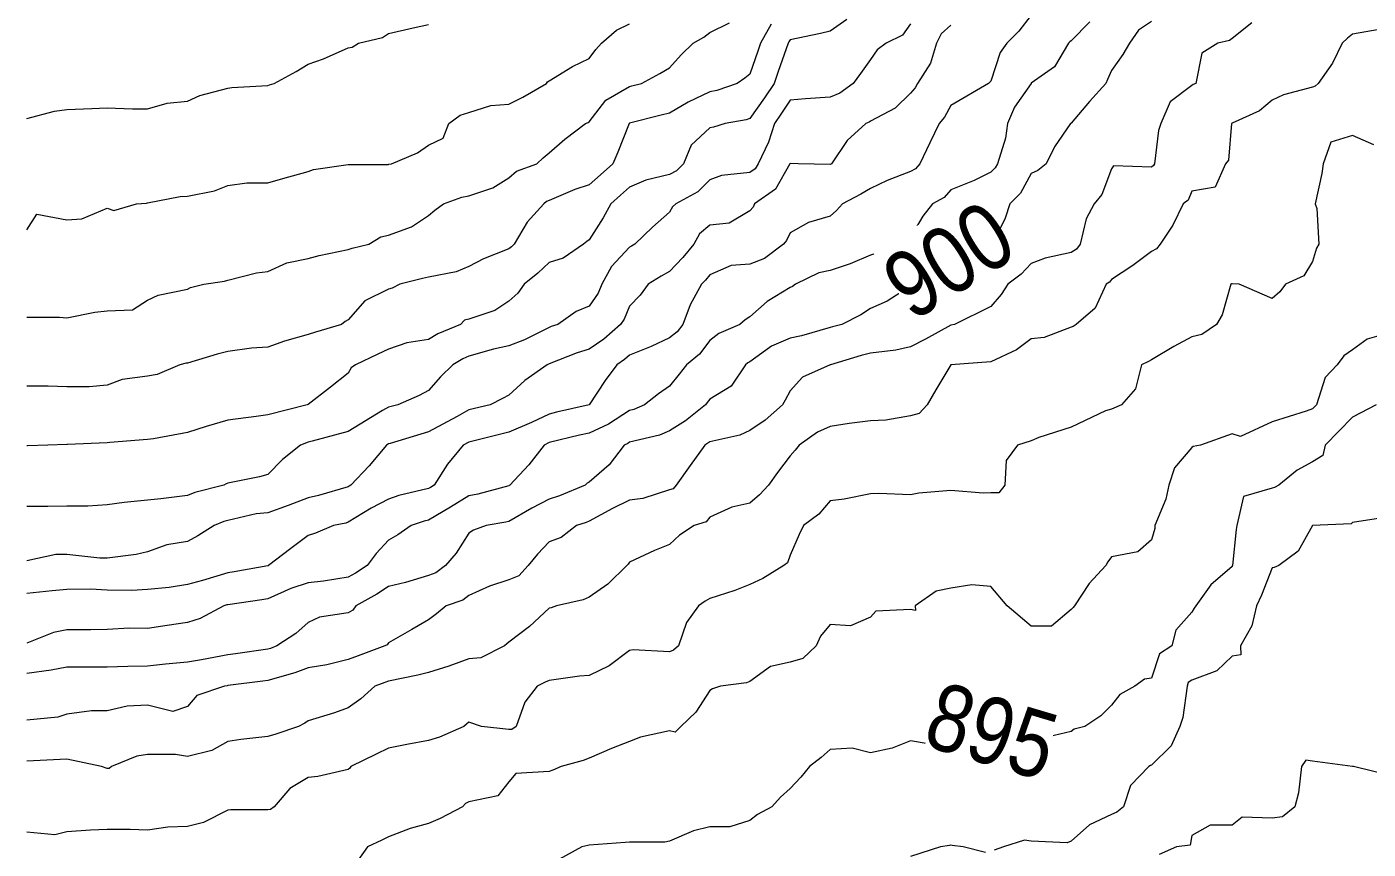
# Model space of a CAD drawing. Extents: x 537850 to 541798, y 6045627 to 6050132.
# Drawn here: x 539729.3 to 539829.5, y 6046862.9 to 6046924.2 of the extents above; entities that cross this region are included whole.
import ezdxf

# ---------------------------------------------------------------- set-up
doc = ezdxf.new("R2010")
doc.units = 0
doc.header["$LTSCALE"] = 5
doc.linetypes.add('DASHED2', pattern=[9.525, 6.35, -3.175])
doc.layers.add('Contour_Line_Intermediate', color=7, linetype='DASHED2', true_color=0xd9d9d9)
doc.layers.add('Contour_Line_Major', color=7, linetype='Continuous', true_color=0x6b6b6b)
doc.styles.get("Standard").update_dxf_attribs({"font": 'ARIALN.TTF'})

msp = doc.modelspace()

# ---------------------------------------------------------------- linework, layer by layer
at = {"layer": 'Contour_Line_Intermediate', "linetype": 'Continuous', "lineweight": 13, "flags": 128}
for points, elevation in [([(539804.335, 6046925.125), (539803.425, 6046923.935), (539802.521, 6046923.026), (539802.029, 6046922.331), (539801.335, 6046920.195), (539801.141, 6046920.026), (539798.335, 6046918.373), (539797.866, 6046917.495), (539797.478, 6046917.026), (539796.781, 6046915.58), (539796.033, 6046914.026), (539795.706, 6046913.655), (539795.335, 6046913.443), (539793.584, 6046912.777), (539792.335, 6046912.178), (539791.615, 6046911.746), (539790.248, 6046911.026), (539789.812, 6046910.549), (539789.335, 6046910.114), (539787.72, 6046909.642), (539786.335, 6046908.861), (539786.071, 6046908.291), (539785.84, 6046908.026), (539784.419, 6046906.943), (539783.336, 6046906.542), (539781.924, 6046906.438), (539780.336, 6046905.723), (539780.021, 6046905.341), (539779.724, 6046905.026), (539778.876, 6046903.486), (539778.317, 6046902.027), (539777.892, 6046901.47), (539777.336, 6046901.025), (539775.967, 6046900.396), (539774.336, 6046899.737), (539773.96, 6046899.402), (539773.397, 6046899.027), (539772.522, 6046897.841), (539771.336, 6046896.027), (539768.886, 6046895.477), (539768.336, 6046895.344), (539767.014, 6046894.704), (539765.336, 6046893.989), (539762.633, 6046893.323), (539762.337, 6046893.252), (539761.933, 6046893.027), (539760.757, 6046891.607), (539759.744, 6046890.027), (539759.494, 6046889.87), (539759.337, 6046889.779), (539757.108, 6046889.256), (539756.337, 6046888.994), (539755.059, 6046888.305), (539753.337, 6046887.262), (539753.157, 6046887.208), (539752.234, 6046887.027), (539750.906, 6046886.458), (539750.337, 6046886.269), (539749.062, 6046885.303), (539747.378, 6046884.028), (539747.348, 6046884.017), (539747.337, 6046884.012), (539744.809, 6046883.556), (539744.337, 6046883.489), (539742.446, 6046882.919), (539741.338, 6046882.607), (539739.972, 6046882.393), (539738.338, 6046882.249), (539737.184, 6046882.181), (539735.338, 6046882.206), (539734.091, 6046882.275), (539732.338, 6046882.249), (539731.22, 6046882.146), (539729.338, 6046881.942)], 901.957), ([(539808.728, 6046924.632), (539807.334, 6046923.2), (539807.233, 6046923.127), (539807.118, 6046923.026), (539806.089, 6046921.271), (539804.335, 6046920.037), (539804.33, 6046920.03), (539804.329, 6046920.026), (539803.101, 6046918.259), (539802.58, 6046917.026), (539802.414, 6046915.947), (539801.818, 6046914.026), (539801.649, 6046913.712), (539801.335, 6046913.399), (539800.076, 6046912.767), (539798.335, 6046912.078), (539797.843, 6046911.518), (539796.981, 6046911.026), (539796.238, 6046910.123), (539795.335, 6046908.557), (539795.091, 6046908.27), (539794.771, 6046908.026), (539792.964, 6046907.398), (539792.335, 6046907.214), (539790.813, 6046906.548), (539789.335, 6046906.065), (539788.474, 6046905.888), (539786.728, 6046905.026), (539786.503, 6046904.859), (539786.335, 6046904.78), (539784.62, 6046903.742), (539783.336, 6046902.597), (539782.988, 6046902.374), (539782.574, 6046902.027), (539781.017, 6046901.345), (539780.336, 6046900.821), (539779.558, 6046899.804), (539778.587, 6046899.027), (539778.041, 6046898.322), (539777.336, 6046897.412), (539776.51, 6046896.853), (539775.469, 6046896.027), (539774.67, 6046895.693), (539774.336, 6046895.614), (539772.772, 6046894.591), (539771.336, 6046893.923), (539770.605, 6046893.759), (539768.336, 6046893.21), (539767.958, 6046893.027), (539766.822, 6046891.542), (539765.405, 6046890.027), (539765.361, 6046890.003), (539765.336, 6046889.989), (539763.015, 6046889.349), (539762.337, 6046889.238), (539760.981, 6046888.383), (539759.337, 6046887.432), (539759.009, 6046887.355), (539758.046, 6046887.027), (539757.049, 6046886.315), (539756.337, 6046885.925), (539755.435, 6046884.93), (539754.755, 6046884.028), (539753.891, 6046883.473), (539753.337, 6046883.163), (539751.503, 6046882.862), (539750.337, 6046882.754), (539749.058, 6046882.307), (539747.337, 6046881.554), (539746.892, 6046881.473), (539744.337, 6046881.108), (539744.276, 6046881.09), (539744.055, 6046881.028), (539742.275, 6046880.091), (539741.338, 6046879.78), (539739.818, 6046879.547), (539738.338, 6046879.328), (539737.004, 6046879.362), (539735.338, 6046879.27), (539734.129, 6046879.237), (539732.338, 6046879.237), (539731.326, 6046879.04), (539729.338, 6046878.236)], 900.957), ([(539729.338, 6046902.583), (539731.786, 6046902.579), (539732.338, 6046902.535), (539734.411, 6046902.954), (539735.338, 6046903.039), (539737.239, 6046903.126), (539738.338, 6046903.842), (539739.156, 6046904.209), (539741.338, 6046904.658), (539741.568, 6046904.797), (539742.56, 6046905.026), (539744.104, 6046905.26), (539744.337, 6046905.344), (539746.484, 6046905.88), (539747.337, 6046905.99), (539748.743, 6046906.621), (539750.337, 6046906.961), (539751.176, 6046907.187), (539753.337, 6046907.631), (539753.634, 6046907.729), (539754.886, 6046908.026), (539755.78, 6046908.583), (539756.337, 6046908.683), (539758.055, 6046909.308), (539759.337, 6046910.163), (539759.794, 6046910.569), (539760.447, 6046911.026), (539761.822, 6046911.54), (539762.337, 6046911.635), (539764.138, 6046912.225), (539765.336, 6046912.972), (539765.9, 6046913.463), (539767.418, 6046914.026), (539767.901, 6046914.461), (539768.336, 6046914.852), (539769.511, 6046915.851), (539771.053, 6046917.026), (539771.246, 6046917.116), (539771.336, 6046917.148), (539772.582, 6046918.78), (539774.336, 6046919.792), (539774.522, 6046919.839), (539775.249, 6046920.026), (539776.605, 6046920.756), (539777.336, 6046921.195), (539778.201, 6046922.161), (539779.102, 6046923.026), (539779.897, 6046923.464), (539780.336, 6046923.825), (539781.803, 6046924.558)], 906.956), ([(539820.819, 6046924.54), (539819.334, 6046923.381), (539819.138, 6046923.222), (539818.269, 6046923.026), (539817.087, 6046922.273), (539816.637, 6046920.026), (539816.422, 6046919.938), (539816.334, 6046919.862), (539814.719, 6046918.641), (539814.018, 6046917.026), (539813.839, 6046916.521), (539813.535, 6046914.026), (539813.476, 6046913.884), (539813.334, 6046913.777), (539810.494, 6046913.866), (539810.334, 6046913.656), (539809.617, 6046911.743), (539809.031, 6046911.026), (539808.439, 6046909.921), (539808.006, 6046908.026), (539807.72, 6046907.641), (539807.334, 6046907.391), (539805.39, 6046906.971), (539804.335, 6046906.587), (539803.585, 6046905.776), (539802.598, 6046905.026), (539802.091, 6046904.27), (539801.335, 6046903.361), (539798.607, 6046902.027), (539798.335, 6046901.968), (539796.438, 6046900.924), (539795.335, 6046900.35), (539794.243, 6046900.119), (539792.335, 6046899.88), (539791.652, 6046899.71), (539789.348, 6046899.027), (539789.342, 6046899.02), (539789.335, 6046899.019), (539787.266, 6046898.096), (539786.335, 6046897.082), (539785.977, 6046896.385), (539785.76, 6046896.027), (539784.465, 6046894.897), (539783.336, 6046894.114), (539782.589, 6046893.774), (539780.336, 6046893.277), (539780.197, 6046893.165), (539779.977, 6046893.027), (539778.871, 6046891.492), (539777.815, 6046890.027), (539777.609, 6046889.754), (539777.336, 6046889.674), (539775.33, 6046889.034), (539774.336, 6046888.907), (539773.078, 6046888.286), (539771.336, 6046887.349), (539771.108, 6046887.255), (539770.382, 6046887.027), (539769.235, 6046886.129), (539768.336, 6046885.8), (539767.479, 6046884.885), (539766.772, 6046884.028), (539766.088, 6046883.276), (539765.336, 6046882.966), (539763.877, 6046882.487), (539762.337, 6046881.785), (539761.907, 6046881.458), (539760.662, 6046881.028), (539759.933, 6046880.431), (539759.337, 6046879.988), (539758.094, 6046879.27), (539756.337, 6046878.255), (539756.243, 6046878.122), (539756.067, 6046878.028), (539754.075, 6046877.29), (539753.337, 6046877.017), (539751.751, 6046876.614), (539750.337, 6046876.402), (539749.339, 6046876.026), (539747.337, 6046875.445), (539746.972, 6046875.394), (539744.337, 6046875.069), (539744.303, 6046875.063), (539744.092, 6046875.028), (539742.026, 6046874.339), (539741.338, 6046873.513), (539740.231, 6046873.135), (539738.338, 6046873.617), (539736.832, 6046873.534), (539735.338, 6046873.196), (539734.17, 6046873.196), (539732.338, 6046872.925), (539731.663, 6046872.703), (539729.338, 6046872.501)], 898.957), ([(539729.338, 6046909.084), (539730.093, 6046910.271), (539732.338, 6046909.849), (539733.456, 6046909.908), (539735.338, 6046910.714), (539735.823, 6046910.541), (539737.519, 6046911.026), (539738.284, 6046911.08), (539738.338, 6046911.099), (539740.782, 6046911.582), (539741.338, 6046911.608), (539743.36, 6046912.003), (539744.337, 6046912.411), (539745.755, 6046912.608), (539747.337, 6046912.608), (539748.445, 6046912.919), (539750.337, 6046913.456), (539750.754, 6046913.609), (539753.337, 6046913.959), (539753.396, 6046913.967), (539756.337, 6046913.969), (539756.379, 6046913.984), (539756.574, 6046914.026), (539758.518, 6046914.845), (539759.337, 6046915.408), (539760.416, 6046915.947), (539760.86, 6046917.026), (539761.71, 6046917.653), (539762.337, 6046917.861), (539763.996, 6046918.366), (539765.336, 6046918.475), (539766.372, 6046918.99), (539768.145, 6046920.026), (539768.224, 6046920.138), (539768.336, 6046920.208), (539770.077, 6046921.285), (539771.336, 6046921.887), (539771.817, 6046922.545), (539772.256, 6046923.026), (539773.373, 6046923.989), (539774.336, 6046924.47)], 907.956), ([(539795.335, 6046924.464), (539794.734, 6046923.627), (539793.504, 6046923.026), (539792.839, 6046922.521), (539792.335, 6046921.801), (539791.59, 6046920.771), (539791.05, 6046920.026), (539790.057, 6046919.304), (539789.335, 6046919.009), (539787.494, 6046918.867), (539786.335, 6046918.768), (539785.646, 6046917.716), (539785.161, 6046917.026), (539784.734, 6046915.627), (539783.946, 6046914.026), (539783.724, 6046913.638), (539783.336, 6046913.364), (539781.217, 6046913.145), (539780.336, 6046912.827), (539779.442, 6046911.92), (539777.804, 6046911.026), (539777.546, 6046910.816), (539777.336, 6046910.423), (539776.064, 6046909.298), (539774.739, 6046908.026), (539774.48, 6046907.882), (539774.336, 6046907.791), (539772.999, 6046906.364), (539772.265, 6046905.026), (539771.994, 6046904.368), (539771.336, 6046903.383), (539770.359, 6046903.004), (539769.003, 6046902.027), (539768.492, 6046901.871), (539768.336, 6046901.808), (539766.493, 6046900.87), (539765.336, 6046900.427), (539764.186, 6046900.177), (539762.337, 6046899.658), (539761.893, 6046899.471), (539761.138, 6046899.027), (539760.237, 6046898.126), (539759.337, 6046897.097), (539758.64, 6046896.724), (539757.031, 6046896.027), (539756.337, 6046895.862), (539755.906, 6046895.597), (539753.337, 6046894.029), (539750.636, 6046893.326), (539750.337, 6046893.248), (539749.786, 6046893.027), (539748.425, 6046891.94), (539747.337, 6046890.826), (539746.719, 6046890.646), (539744.337, 6046890.188), (539744.228, 6046890.137), (539744.039, 6046890.027), (539741.883, 6046889.482), (539741.338, 6046889.26), (539739.346, 6046889.019), (539738.338, 6046888.918), (539736.618, 6046888.747), (539735.338, 6046888.562), (539733.893, 6046888.472), (539732.338, 6046888.472), (539730.918, 6046888.447), (539729.338, 6046888.44)], 903.957), ([(539784.923, 6046924.438), (539784.13, 6046923.026), (539783.922, 6046922.44), (539783.336, 6046920.705), (539782.958, 6046920.403), (539782.393, 6046920.026), (539780.876, 6046919.485), (539780.336, 6046919.393), (539778.733, 6046918.629), (539777.336, 6046917.813), (539776.709, 6046917.653), (539774.336, 6046917.044), (539774.325, 6046917.037), (539774.316, 6046917.026), (539773.481, 6046914.881), (539773.098, 6046914.026), (539772.167, 6046913.195), (539771.336, 6046912.456), (539770.256, 6046912.107), (539768.336, 6046911.276), (539768.154, 6046911.209), (539767.945, 6046911.026), (539766.707, 6046909.656), (539765.738, 6046908.026), (539765.532, 6046907.831), (539765.336, 6046907.672), (539763.428, 6046906.935), (539762.337, 6046906.354), (539761.402, 6046905.961), (539759.337, 6046905.548), (539758.894, 6046905.469), (539757.204, 6046905.026), (539756.616, 6046904.747), (539756.337, 6046904.662), (539754.575, 6046903.789), (539753.337, 6046902.387), (539753.104, 6046902.26), (539752.828, 6046902.027), (539750.905, 6046901.459), (539750.337, 6046901.274), (539748.569, 6046900.794), (539747.337, 6046900.343), (539746.113, 6046900.251), (539744.337, 6046900.018), (539743.553, 6046899.811), (539741.338, 6046899.152), (539741.23, 6046899.134), (539740.77, 6046899.027), (539739.07, 6046898.294), (539738.338, 6046898.161), (539736.45, 6046897.915), (539735.338, 6046897.505), (539734.001, 6046897.364), (539732.338, 6046897.364), (539730.932, 6046897.433), (539729.338, 6046897.435)], 905.957), ([(539729.338, 6046917.404), (539731.413, 6046917.951), (539732.338, 6046918.08), (539734.204, 6046918.16), (539735.338, 6046918.209), (539737.237, 6046918.127), (539738.338, 6046918.127), (539739.822, 6046918.541), (539741.338, 6046918.69), (539742.251, 6046919.112), (539744.337, 6046919.67), (539744.651, 6046919.712), (539747.337, 6046919.88), (539747.457, 6046919.906), (539747.817, 6046920.026), (539749.455, 6046920.908), (539750.337, 6046921.462), (539751.493, 6046921.87), (539753.337, 6046922.677), (539753.628, 6046922.735), (539754.114, 6046923.026), (539755.907, 6046923.455), (539756.337, 6046923.751), (539758.19, 6046924.172), (539759.337, 6046924.433)], 908.956), ([(539798.335, 6046924.383), (539797.628, 6046923.732), (539797.278, 6046923.026), (539796.828, 6046921.532), (539795.846, 6046920.026), (539795.668, 6046919.693), (539795.335, 6046919.29), (539794.186, 6046918.175), (539792.335, 6046917.2), (539792.234, 6046917.127), (539791.988, 6046917.026), (539790.599, 6046915.763), (539789.418, 6046914.026), (539789.366, 6046913.995), (539789.335, 6046913.979), (539786.95, 6046914.026), (539786.335, 6046914.05), (539786.33, 6046914.032), (539786.327, 6046914.026), (539785.237, 6046912.125), (539783.681, 6046911.026), (539783.571, 6046910.79), (539783.336, 6046910.521), (539781.783, 6046909.579), (539780.336, 6046909.437), (539779.559, 6046908.803), (539779.143, 6046908.026), (539778.326, 6046907.036), (539777.336, 6046905.988), (539776.719, 6046905.643), (539775.746, 6046905.026), (539775.141, 6046904.221), (539774.336, 6046903.399), (539773.936, 6046902.427), (539773.668, 6046902.027), (539772.435, 6046900.928), (539771.336, 6046900.196), (539770.44, 6046899.923), (539768.336, 6046899.081), (539768.3, 6046899.063), (539768.206, 6046899.027), (539766.515, 6046897.848), (539765.336, 6046896.751), (539764.87, 6046896.494), (539763.937, 6046896.027), (539762.337, 6046895.644), (539761.47, 6046895.16), (539759.337, 6046894.017), (539756.46, 6046893.15), (539756.337, 6046893.121), (539756.185, 6046893.027), (539754.894, 6046891.471), (539753.529, 6046890.027), (539753.404, 6046889.96), (539753.337, 6046889.919), (539751.115, 6046889.25), (539750.337, 6046889.098), (539748.858, 6046888.506), (539747.337, 6046887.961), (539746.472, 6046887.892), (539744.337, 6046887.391), (539744.048, 6046887.317), (539743.333, 6046887.027), (539742.105, 6046886.26), (539741.338, 6046885.818), (539739.783, 6046885.582), (539738.338, 6046885.065), (539737.508, 6046884.857), (539735.338, 6046884.577), (539734.788, 6046884.577), (539732.338, 6046884.857), (539731.514, 6046884.851), (539729.338, 6046884.382)], 902.957), ([(539830.317, 6046924.042), (539828.333, 6046923.688), (539827.949, 6046923.41), (539827.57, 6046923.026), (539826.831, 6046921.528), (539825.773, 6046920.026), (539825.549, 6046919.811), (539825.334, 6046919.748), (539823.184, 6046919.175), (539822.334, 6046918.762), (539821.394, 6046917.965), (539819.334, 6046917.046), (539819.319, 6046917.04), (539819.303, 6046917.026), (539819.074, 6046914.286), (539818.851, 6046914.026), (539818.081, 6046912.279), (539816.334, 6046911.974), (539816.054, 6046911.306), (539815.683, 6046911.026), (539814.921, 6046909.439), (539813.958, 6046908.026), (539813.686, 6046907.674), (539813.334, 6046907.477), (539811.918, 6046906.443), (539810.334, 6046905.392), (539810.179, 6046905.182), (539809.939, 6046905.026), (539809.127, 6046903.234), (539807.703, 6046902.027), (539807.472, 6046901.889), (539807.334, 6046901.823), (539805.307, 6046901.054), (539804.335, 6046900.946), (539803.238, 6046900.123), (539801.335, 6046899.236), (539798.335, 6046899.027), (539798.335, 6046899.027), (539798.335, 6046899.027), (539798.335, 6046899.027), (539797.22, 6046897.142), (539796.561, 6046896.027), (539795.977, 6046895.385), (539795.335, 6046895.208), (539793.476, 6046894.886), (539792.335, 6046894.836), (539790.737, 6046894.626), (539789.335, 6046894.405), (539788.378, 6046893.984), (539787.003, 6046893.027), (539786.707, 6046892.656), (539786.335, 6046892.229), (539785.386, 6046890.977), (539784.721, 6046890.027), (539784.062, 6046889.301), (539783.336, 6046888.696), (539781.973, 6046888.39), (539780.336, 6046887.641), (539780.072, 6046887.291), (539779.178, 6046887.027), (539778.069, 6046886.294), (539777.336, 6046885.606), (539776.2, 6046885.164), (539774.336, 6046884.287), (539774.24, 6046884.124), (539774.142, 6046884.028), (539772.731, 6046882.632), (539771.336, 6046881.664), (539770.884, 6046881.48), (539768.883, 6046881.028), (539768.5, 6046880.864), (539768.336, 6046880.84), (539766.882, 6046879.482), (539765.336, 6046878.306), (539765.187, 6046878.178), (539764.996, 6046878.028), (539763.231, 6046877.134), (539762.337, 6046877.058), (539760.844, 6046876.52), (539759.337, 6046876.057), (539758.526, 6046875.838), (539756.337, 6046875.4), (539756.065, 6046875.3), (539755.33, 6046875.028), (539754.273, 6046874.092), (539753.337, 6046873.405), (539752.325, 6046873.04), (539750.337, 6046872.429), (539750.103, 6046872.262), (539749.622, 6046872.028), (539747.933, 6046871.432), (539747.337, 6046871.279), (539745.314, 6046871.052), (539744.337, 6046870.891), (539743.147, 6046870.218), (539741.338, 6046869.778), (539740.432, 6046869.934), (539738.338, 6046869.936), (539737.554, 6046869.812), (539735.655, 6046869.028), (539735.482, 6046868.884), (539735.338, 6046868.888), (539734.906, 6046869.028), (539732.338, 6046869.578), (539731.817, 6046869.549), (539729.338, 6046869.441)], 897.957), ([(539829.927, 6046915.432), (539828.333, 6046916.129), (539826.723, 6046915.637), (539826.147, 6046914.026), (539826.052, 6046913.307), (539825.544, 6046911.026), (539825.677, 6046910.683), (539825.821, 6046908.026), (539825.639, 6046907.721), (539825.334, 6046906.74), (539824.702, 6046905.658), (539823.335, 6046905.026), (539822.9, 6046904.46), (539822.334, 6046903.955), (539819.858, 6046905.026), (539819.334, 6046905.066), (539819.295, 6046905.065), (539819.254, 6046905.026), (539818.601, 6046902.76), (539818.172, 6046902.027), (539817.081, 6046901.28), (539816.334, 6046901.108), (539814.982, 6046900.379), (539813.334, 6046899.391), (539813.101, 6046899.26), (539812.576, 6046899.027), (539812.128, 6046897.233), (539811.072, 6046896.027), (539810.334, 6046895.703), (539809.889, 6046895.581), (539807.334, 6046894.367), (539804.905, 6046893.598), (539804.335, 6046893.352), (539803.312, 6046893.027), (539802.48, 6046891.882), (539802.361, 6046890.027), (539801.912, 6046889.449), (539801.335, 6046889.463), (539800.75, 6046889.442), (539798.335, 6046889.632), (539795.937, 6046889.425), (539795.335, 6046889.301), (539792.958, 6046889.405), (539792.335, 6046889.375), (539790.365, 6046888.998), (539789.335, 6046888.857), (539788.487, 6046887.876), (539787.332, 6046887.027), (539787.022, 6046886.34), (539786.335, 6046884.814), (539786.133, 6046884.23), (539785.864, 6046884.028), (539784.308, 6046883.055), (539783.336, 6046882.623), (539782.202, 6046882.161), (539780.336, 6046881.582), (539779.985, 6046881.378), (539779.485, 6046881.028), (539778.587, 6046879.777), (539778.014, 6046878.028), (539777.64, 6046877.723), (539777.336, 6046877.603), (539774.622, 6046877.742), (539774.336, 6046877.697), (539772.822, 6046876.542), (539771.336, 6046875.823), (539770.599, 6046875.765), (539768.336, 6046875.451), (539768.049, 6046875.315), (539767.441, 6046875.028), (539766.529, 6046873.835), (539765.872, 6046872.028), (539765.565, 6046871.799), (539765.336, 6046871.795), (539763.29, 6046872.028), (539762.337, 6046872.333), (539762.175, 6046872.19), (539761.97, 6046872.028), (539760.155, 6046871.21), (539759.337, 6046870.969), (539757.703, 6046870.662), (539756.337, 6046870.406), (539755.413, 6046869.952), (539753.534, 6046869.028), (539753.452, 6046868.913), (539753.337, 6046868.816), (539751.08, 6046868.285), (539750.337, 6046868.207), (539748.977, 6046867.389), (539747.818, 6046866.028), (539747.542, 6046865.824), (539747.337, 6046865.8), (539744.566, 6046865.8), (539744.337, 6046865.761), (539742.525, 6046864.841), (539741.338, 6046864.54), (539739.866, 6046864.5), (539738.338, 6046864.278), (539737.048, 6046864.318), (539735.338, 6046864.318), (539734.089, 6046864.278), (539732.338, 6046864.16), (539731.428, 6046863.939), (539729.338, 6046864.13)], 896.957), ([(539831.333, 6046901.487), (539829.42, 6046900.94), (539828.333, 6046900.134), (539827.684, 6046899.676), (539827.183, 6046899.027), (539826.288, 6046898.073), (539825.634, 6046896.027), (539825.334, 6046895.722), (539824.866, 6046895.559), (539822.334, 6046894.761), (539819.973, 6046893.666), (539819.334, 6046893.875), (539816.978, 6046893.027), (539816.444, 6046892.917), (539816.334, 6046892.851), (539815.04, 6046891.322), (539814.608, 6046890.027), (539814.381, 6046888.98), (539813.574, 6046887.027), (539813.56, 6046886.802), (539813.334, 6046885.964), (539812.3, 6046885.062), (539810.334, 6046884.687), (539810.055, 6046884.306), (539809.908, 6046884.028), (539808.66, 6046882.702), (539807.572, 6046881.028), (539807.467, 6046880.895), (539807.334, 6046880.762), (539805.848, 6046879.514), (539804.335, 6046879.514), (539802.537, 6046881.028), (539801.335, 6046882.473), (539799.905, 6046882.598), (539798.335, 6046882.336), (539797.236, 6046882.126), (539795.67, 6046881.028), (539795.694, 6046880.669), (539795.335, 6046880.758), (539792.747, 6046880.615), (539792.335, 6046880.169), (539790.841, 6046879.522), (539789.335, 6046879.628), (539788.606, 6046878.757), (539788.284, 6046878.028), (539787.281, 6046877.082), (539786.335, 6046876.821), (539784.876, 6046876.488), (539783.336, 6046875.379), (539783.078, 6046875.286), (539781.143, 6046875.028), (539780.538, 6046874.826), (539780.336, 6046874.705), (539779.284, 6046873.08), (539778.185, 6046872.028), (539777.759, 6046871.605), (539777.336, 6046871.694), (539775.153, 6046871.211), (539774.336, 6046870.887), (539772.986, 6046870.379), (539771.336, 6046869.662), (539770.888, 6046869.476), (539769.236, 6046869.028), (539768.613, 6046868.751), (539768.336, 6046868.65), (539765.846, 6046868.518), (539765.336, 6046867.895), (539764.515, 6046866.85), (539762.337, 6046866.405), (539762.108, 6046866.257), (539761.879, 6046866.028), (539760.215, 6046865.15), (539759.337, 6046864.781), (539757.968, 6046864.398), (539756.337, 6046863.783), (539755.847, 6046863.519), (539754.768, 6046863.029), (539753.337, 6046860.997)], 895.957), ([(539830.747, 6046887.614), (539828.333, 6046887.234), (539828.223, 6046887.138), (539825.354, 6046887.027), (539825.339, 6046887.022), (539825.334, 6046887.022), (539824.264, 6046885.097), (539822.839, 6046884.028), (539822.485, 6046883.876), (539822.334, 6046883.868), (539821.546, 6046881.816), (539821.172, 6046881.028), (539820.823, 6046879.538), (539819.962, 6046878.028), (539819.998, 6046877.364), (539819.334, 6046877.263), (539818.197, 6046876.165), (539816.334, 6046875.471), (539816.062, 6046875.3), (539815.974, 6046875.028), (539815.666, 6046872.696), (539815.444, 6046872.028), (539814.799, 6046870.563), (539813.334, 6046869.133), (539813.259, 6046869.103), (539813.127, 6046869.028), (539811.754, 6046867.608), (539811.239, 6046866.028), (539810.739, 6046865.624), (539810.334, 6046865.453), (539808.681, 6046864.681), (539807.334, 6046863.452), (539807.026, 6046863.337), (539804.335, 6046863.464), (539803.843, 6046863.52), (539802.266, 6046863.029), (539801.58, 6046862.783)], 893.957), ([(539831.333, 6046868.301), (539828.416, 6046869.028), (539828.333, 6046869.038), (539828.328, 6046869.033), (539825.334, 6046869.427), (539824.858, 6046869.503), (539824.512, 6046869.028), (539824.294, 6046867.068), (539824.034, 6046866.028), (539823.101, 6046865.262), (539822.334, 6046865.164), (539820.102, 6046865.26), (539819.334, 6046864.649), (539817.713, 6046864.649), (539816.334, 6046863.881), (539816.2, 6046863.162), (539815.185, 6046863.029), (539813.904, 6046862.459)], 892.957), ([(539800.918, 6046862.611), (539799.249, 6046863.029), (539798.446, 6046863.14), (539798.335, 6046863.151), (539798.228, 6046863.135), (539797.564, 6046863.029), (539795.335, 6046862.324)], 893.957)]:
    msp.add_lwpolyline(points, dxfattribs=dict(at, elevation=elevation))
at = {"layer": 'Contour_Line_Major', "linetype": 'Continuous', "lineweight": 15, "flags": 128}
for points, elevation in [([(539790.56, 6046924.801), (539789.335, 6046923.935), (539788.615, 6046923.746), (539786.335, 6046923.281), (539786.239, 6046923.122), (539786.185, 6046923.026), (539785.437, 6046920.924), (539785.133, 6046920.026), (539784.421, 6046918.94), (539783.336, 6046917.393), (539783.065, 6046917.296), (539781.483, 6046917.026), (539780.616, 6046916.746), (539780.336, 6046916.698), (539778.937, 6046915.425), (539778.381, 6046914.026), (539777.863, 6046913.499), (539777.336, 6046913.212), (539775.556, 6046912.807), (539774.336, 6046912.272), (539773.678, 6046911.684), (539772.938, 6046911.026), (539772.38, 6046909.983), (539771.336, 6046908.352), (539771.15, 6046908.213), (539770.902, 6046908.026), (539769.393, 6046906.97), (539768.336, 6046906.645), (539767.506, 6046905.857), (539766.48, 6046905.026), (539765.996, 6046904.367), (539765.336, 6046903.771), (539764.281, 6046903.082), (539762.337, 6046902.419), (539762.019, 6046902.344), (539761.713, 6046902.027), (539760.041, 6046901.323), (539759.337, 6046900.908), (539757.71, 6046900.653), (539756.337, 6046900.185), (539755.55, 6046899.813), (539753.885, 6046899.027), (539753.561, 6046898.803), (539753.337, 6046898.394), (539752.005, 6046897.359), (539750.337, 6046896.061), (539750.318, 6046896.046), (539750.28, 6046896.027), (539747.337, 6046895.295), (539746.463, 6046895.152), (539744.337, 6046894.892), (539742.731, 6046894.42), (539741.338, 6046893.965), (539738.804, 6046893.494), (539738.338, 6046893.444), (539735.539, 6046893.229), (539735.338, 6046893.196), (539732.369, 6046893.058), (539732.338, 6046893.058), (539730.9, 6046893.027), (539729.396, 6046892.969), (539729.338, 6046892.967)], 904.957), ([(539813.334, 6046924.643), (539812.357, 6046924.003), (539811.676, 6046923.026), (539811.186, 6046922.174), (539810.334, 6046920.981), (539810.046, 6046920.314), (539809.91, 6046920.026), (539808.694, 6046918.666), (539807.334, 6046917.054), (539807.317, 6046917.043), (539807.281, 6046917.026), (539806.08, 6046915.28), (539805.453, 6046914.026), (539804.827, 6046913.533), (539804.335, 6046913.304), (539803.536, 6046911.825), (539802.733, 6046911.026), (539802.388, 6046909.973), (539801.46, 6046908.026), (539801.4, 6046907.961), (539801.335, 6046907.912), (539801.191, 6046907.882), (539798.335, 6046906.91), (539797.178, 6046906.184), (539795.433, 6046905.026), (539795.395, 6046904.967), (539795.335, 6046904.89), (539793.587, 6046903.774), (539792.335, 6046903.222), (539791.624, 6046902.737), (539790.207, 6046902.027), (539789.51, 6046901.852), (539789.335, 6046901.801), (539787.183, 6046901.179), (539786.335, 6046901.009), (539784.95, 6046900.412), (539783.336, 6046899.235), (539783.191, 6046899.172), (539783.002, 6046899.027), (539781.936, 6046897.427), (539780.336, 6046896.446), (539780.153, 6046896.21), (539780.011, 6046896.027), (539778.528, 6046894.835), (539777.336, 6046894.086), (539776.589, 6046893.774), (539774.336, 6046893.239), (539774.208, 6046893.155), (539773.933, 6046893.027), (539772.817, 6046891.546), (539771.336, 6046890.249), (539771.193, 6046890.17), (539771.024, 6046890.027), (539769.12, 6046889.243), (539768.336, 6046888.998), (539767.057, 6046888.307), (539765.336, 6046887.332), (539765.098, 6046887.266), (539763.639, 6046887.027), (539762.682, 6046886.682), (539762.337, 6046886.455), (539761.406, 6046884.958), (539760.592, 6046884.028), (539759.88, 6046883.485), (539759.337, 6046883.297), (539757.603, 6046882.761), (539756.337, 6046882.456), (539755.467, 6046881.898), (539753.915, 6046881.028), (539753.675, 6046880.689), (539753.337, 6046880.509), (539751.194, 6046880.171), (539750.337, 6046879.772), (539749.414, 6046878.951), (539748.015, 6046878.028), (539747.523, 6046877.843), (539747.337, 6046877.789), (539744.917, 6046877.448), (539744.337, 6046877.377), (539742.38, 6046876.986), (539741.338, 6046876.814), (539739.694, 6046876.671), (539738.338, 6046876.531), (539736.879, 6046876.487), (539735.338, 6046876.44), (539733.926, 6046876.44), (539732.338, 6046876.44), (539731.156, 6046876.21), (539729.338, 6046875.979)], 899.957), ([(539830.093, 6046896.027), (539828.333, 6046895.117), (539826.28, 6046893.027), (539826.106, 6046892.255), (539825.334, 6046891.785), (539824.204, 6046891.157), (539822.836, 6046890.027), (539822.513, 6046889.848), (539822.334, 6046889.811), (539820.187, 6046889.174), (539819.688, 6046887.027), (539819.636, 6046886.726), (539819.363, 6046884.028), (539819.355, 6046884.007), (539819.334, 6046883.962), (539817.759, 6046882.602), (539816.644, 6046881.028), (539816.5, 6046880.862), (539816.334, 6046880.558), (539815.15, 6046879.212), (539814.85, 6046878.028), (539813.919, 6046877.443), (539813.334, 6046875.62), (539812.806, 6046875.556), (539812.087, 6046875.028), (539810.947, 6046874.415), (539810.334, 6046873.614), (539809.542, 6046872.821), (539808.353, 6046872.028), (539807.553, 6046871.81), (539807.334, 6046871.646), (539805.214, 6046871.149), (539804.335, 6046870.691), (539801.836, 6046871.527), (539801.335, 6046871.676), (539800.828, 6046871.521), (539798.335, 6046871.521), (539796.651, 6046870.712), (539795.335, 6046870.938), (539793.964, 6046870.399), (539792.335, 6046870.051), (539790.96, 6046870.404), (539789.335, 6046870.305), (539788.662, 6046869.701), (539787.788, 6046869.028), (539787.136, 6046868.228), (539786.335, 6046867.393), (539785.623, 6046866.741), (539784.971, 6046866.028), (539783.909, 6046865.455), (539783.336, 6046865.006), (539781.829, 6046864.536), (539780.336, 6046864.536), (539779.131, 6046864.233), (539777.336, 6046863.459), (539776.985, 6046863.379), (539774.336, 6046863.379), (539774.015, 6046863.349), (539771.336, 6046863.15), (539771.24, 6046863.125), (539770.781, 6046863.029), (539768.336, 6046861.695)], 894.957)]:
    msp.add_lwpolyline(points, dxfattribs=dict(at, elevation=elevation))

# ---------------------------------------------------------------- next in the draw order: texts
at = {"layer": 'Contour_Line_Major', "color": 251, "linetype": 'Continuous', "lineweight": -3, "true_color": 0x6b6b6b, "char_height": 4.99976, "width": 7.1418, "attachment_point": 5, "bg_fill": 3, "box_fill_scale": 1.181818, "bg_fill_color": 256, "bg_fill_true_color": 13158600, "bg_fill_transparency": 0}
for s, insert, rotation in [('{\\C256;900}', (539798.193, 6046906.821, 899.957), 32.11861), ('{\\C256;895}', (539801.388, 6046871.66, 894.957), 343.44664)]:
    msp.add_mtext(s, dxfattribs=dict(at, insert=insert, rotation=rotation))

doc.saveas('drawing.dxf')
